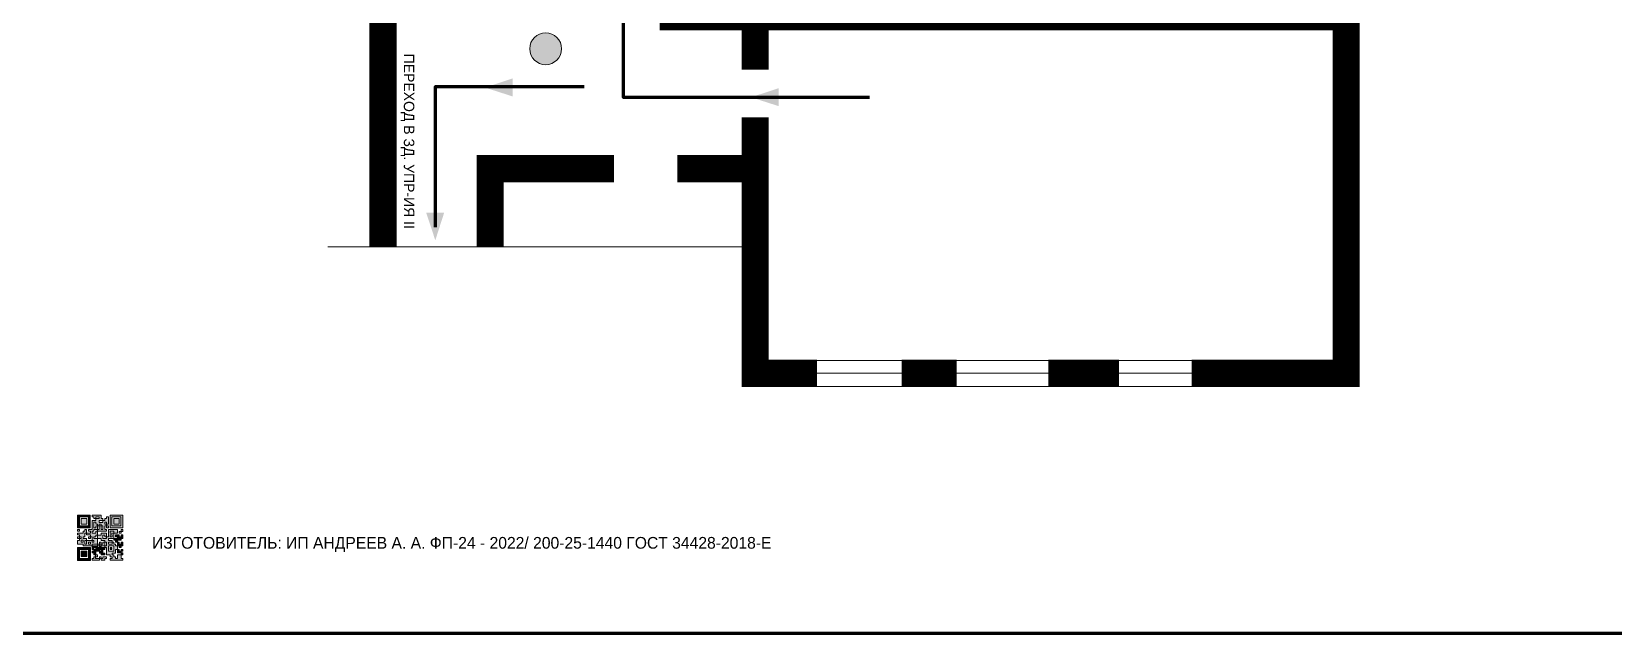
# Model space of a CAD drawing. Header units: millimetres. Extents: x 13810 to 67229, y 12374 to 21950.
# Drawn here: x 25888 to 26266.1, y 18687.8 to 18831.7 of the extents above; entities that cross this region are included whole.
import ezdxf

# ---------------------------------------------------------------- set-up
doc = ezdxf.new("R2010")
doc.units = ezdxf.units.MM
doc.layers.add('План_Штампы', color=7, linetype='Continuous')
doc.styles.add('обычный', font='arial.ttf')

# ---------------------------------------------------------------- blocks, each defined once
blk = doc.blocks.new('QR')
at = {"lineweight": 0}
h = blk.add_hatch(color=256, dxfattribs=at)
h.dxf.hatch_style = 1
h.paths.add_polyline_path([(9241.16, 2687.38), (9242.01, 2687.38), (9242.01, 2687.83), (9241.59, 2687.83), (9241.59, 2688.68), (9239.45, 2688.68), (9239.45, 2688.25), (9239.86, 2688.25), (9239.86, 2687.83), (9240.29, 2687.83), (9240.29, 2688.25), (9241.16, 2688.25), (9241.16, 2687.83), (9240.29, 2687.83), (9240.29, 2687.38), (9239.45, 2687.38), (9239.45, 2685.22), (9238.57, 2685.22), (9238.57, 2684.8), (9239.02, 2684.8), (9239.02, 2684.37), (9238.13, 2684.37), (9238.13, 2683.92), (9239.02, 2683.92), (9239.02, 2683.5), (9239.44, 2683.5), (9239.44, 2682.64), (9239.87, 2682.64), (9239.87, 2682.18), (9239.44, 2682.18), (9239.44, 2682.64), (9238.13, 2682.64), (9238.13, 2681.76), (9237.71, 2681.76), (9237.71, 2682.64), (9238.13, 2682.64), (9238.13, 2683.07), (9237.27, 2683.07), (9237.27, 2683.51), (9237.71, 2683.51), (9237.71, 2684.37), (9238.13, 2684.37), (9238.13, 2685.22), (9237.71, 2685.22), (9237.71, 2684.8), (9237.28, 2684.8), (9237.28, 2684.38), (9235.98, 2684.38), (9235.98, 2683.92), (9236.4, 2683.92), (9236.4, 2683.49), (9236.84, 2683.49), (9236.84, 2683.07), (9236.4, 2683.07), (9236.4, 2682.64), (9235.98, 2682.64), (9235.98, 2681.76), (9237.29, 2681.76), (9237.29, 2681.33), (9239.43, 2681.33), (9239.43, 2681.76), (9240.74, 2681.76), (9240.74, 2683.05), (9239.87, 2683.05), (9239.87, 2683.5), (9240.29, 2683.5), (9240.29, 2683.91), (9240.74, 2683.91), (9240.74, 2684.81), (9240.29, 2684.81), (9240.29, 2684.79), (9240.29, 2684.37), (9239.45, 2684.37), (9239.45, 2684.8), (9239.87, 2684.8), (9239.87, 2685.21), (9240.74, 2685.21), (9240.74, 2686.1), (9240.29, 2686.1), (9240.29, 2685.64), (9239.86, 2685.64), (9239.86, 2686.95), (9240.29, 2686.95), (9240.29, 2686.52), (9240.74, 2686.52), (9240.74, 2686.1), (9241.16, 2686.1), (9241.16, 2686.53), (9241.59, 2686.53), (9241.59, 2686.1), (9242.02, 2686.1), (9242.02, 2685.21), (9241.59, 2685.21), (9241.59, 2686.1), (9241.16, 2686.1), (9241.16, 2685.21), (9240.74, 2685.21), (9240.74, 2684.81), (9242.89, 2684.81), (9242.89, 2685.22), (9242.47, 2685.22), (9242.47, 2686.11), (9242.89, 2686.11), (9242.89, 2686.52), (9242.46, 2686.52), (9242.46, 2686.95), (9242.89, 2686.95), (9242.89, 2686.52), (9243.32, 2686.52), (9243.32, 2688.26), (9242.9, 2688.26), (9242.9, 2687.83), (9242.47, 2687.83), (9242.47, 2687.38), (9242.01, 2687.38), (9242.01, 2686.94), (9241.16, 2686.94)])
h.paths.add_polyline_path([(9239.02, 2682.18), (9239.02, 2681.76), (9238.54, 2681.76), (9238.54, 2682.18)], flags=16)
h.paths.add_polyline_path([(9237.27, 2682.65), (9237.27, 2682.19), (9236.83, 2682.19), (9236.83, 2682.65)], flags=16)
h = blk.add_hatch(color=256, dxfattribs=at)
h.dxf.hatch_style = 1
h.paths.add_polyline_path([(9238.15, 2687.83), (9236.83, 2687.83), (9236.83, 2686.52), (9238.15, 2686.52)], flags=0)
h.paths.add_polyline_path([(9239.01, 2685.65), (9239.01, 2688.68), (9235.98, 2688.68), (9235.98, 2685.65)])
h.paths.add_polyline_path([(9236.41, 2686.1), (9236.41, 2688.26), (9238.56, 2688.26), (9238.56, 2686.1)], flags=16)
h.paths.add_polyline_path([(9236.83, 2686.52), (9236.83, 2687.83), (9238.15, 2687.83), (9238.15, 2686.52)], flags=0)
h = blk.add_hatch(color=256, dxfattribs=at)
h.dxf.hatch_style = 1
h.paths.add_polyline_path([(9238.15, 2686.52), (9238.15, 2687.83), (9236.83, 2687.83), (9236.83, 2686.52)])
h.paths.add_polyline_path([(9245.91, 2686.52), (9245.91, 2687.83), (9244.59, 2687.83), (9244.59, 2686.52)], flags=0)
h.paths.add_polyline_path([(9246.77, 2685.65), (9246.77, 2688.68), (9243.74, 2688.68), (9243.74, 2685.65)])
h.paths.add_polyline_path([(9244.17, 2686.1), (9244.17, 2688.26), (9246.32, 2688.26), (9246.32, 2686.1)], flags=16)
h.paths.add_polyline_path([(9244.59, 2686.52), (9244.59, 2687.83), (9245.91, 2687.83), (9245.91, 2686.52)], flags=0)
h = blk.add_hatch(color=256, dxfattribs=at)
h.dxf.hatch_style = 1
h.paths.add_polyline_path([(9243.32, 2686.11), (9242.89, 2686.11), (9242.89, 2685.64), (9243.32, 2685.64)])
h.paths.add_polyline_path([(9239.02, 2683.07), (9239.02, 2683.5), (9238.56, 2683.5), (9238.56, 2683.07)])
h.paths.add_polyline_path([(9236.4, 2684.8), (9236.4, 2685.22), (9235.98, 2685.22), (9235.98, 2684.8)])
h.paths.add_polyline_path([(9236.4, 2683.07), (9236.4, 2683.49), (9235.98, 2683.49), (9235.98, 2683.07)])
h = blk.add_hatch(color=256, dxfattribs=at)
h.dxf.hatch_style = 1
h.paths.add_polyline_path([(9240.75, 2681.76), (9240.75, 2681.35), (9241.17, 2681.35), (9241.17, 2681.76)])
h.paths.add_polyline_path([(9241.6, 2682.18), (9241.17, 2682.18), (9241.17, 2681.76), (9241.6, 2681.76)])
h.paths.add_polyline_path([(9242.47, 2681.34), (9242.47, 2682.19), (9242.02, 2682.19), (9242.02, 2681.76), (9241.6, 2681.76), (9241.6, 2681.34)])
h.paths.add_polyline_path([(9239.87, 2678.3), (9239.44, 2678.3), (9239.44, 2677.89), (9241.17, 2677.89), (9241.17, 2678.3), (9240.28, 2678.3), (9240.28, 2678.73), (9239.87, 2678.73)])
h.paths.add_polyline_path([(9240.75, 2678.73), (9240.75, 2679.19), (9240.28, 2679.19), (9240.28, 2678.73)])
h.paths.add_polyline_path([(9241.6, 2678.73), (9241.17, 2678.73), (9241.17, 2678.3), (9241.6, 2678.3)])
h.paths.add_polyline_path([(9242.02, 2678.3), (9241.6, 2678.3), (9241.6, 2677.89), (9242.48, 2677.89), (9242.48, 2678.31), (9242.9, 2678.31), (9242.9, 2678.73), (9242.02, 2678.73)])
h.paths.add_polyline_path([(9246.36, 2684.37), (9246.36, 2684.79), (9245.93, 2684.79), (9245.93, 2684.37)])
h.paths.add_polyline_path([(9246.78, 2685.2), (9246.36, 2685.2), (9246.36, 2684.79), (9246.78, 2684.79)])
h.paths.add_polyline_path([(9245.91, 2687.83), (9244.59, 2687.83), (9244.59, 2686.52), (9245.91, 2686.52)])
h = blk.add_hatch(color=256, dxfattribs=at)
h.dxf.hatch_style = 1
h.paths.add_polyline_path([(9243.32, 2682.64), (9243.32, 2683.07), (9244.62, 2683.07), (9244.62, 2684.37), (9243.74, 2684.37), (9243.74, 2684.8), (9244.62, 2684.8), (9244.62, 2684.37), (9245.48, 2684.37), (9245.48, 2685.22), (9243.32, 2685.22), (9243.32, 2683.5), (9242.89, 2683.5), (9242.89, 2683.06), (9242.01, 2683.06), (9242.01, 2683.91), (9242.47, 2683.91), (9242.47, 2683.5), (9242.89, 2683.5), (9242.89, 2684.38), (9241.59, 2684.38), (9241.59, 2683.91), (9240.74, 2683.91), (9240.74, 2683.05), (9241.59, 2683.05), (9241.59, 2682.64), (9242.47, 2682.64), (9242.47, 2682.19), (9242.91, 2682.19), (9242.91, 2681.34), (9242.48, 2681.34), (9242.48, 2680.91), (9242.91, 2680.91), (9242.91, 2679.17), (9243.75, 2679.17), (9243.75, 2678.73), (9244.2, 2678.73), (9244.2, 2678.3), (9243.75, 2678.3), (9243.75, 2677.88), (9246.78, 2677.88), (9246.78, 2678.3), (9246.35, 2678.3), (9246.35, 2679.19), (9245.48, 2679.19), (9245.48, 2678.31), (9245.05, 2678.31), (9245.05, 2678.73), (9244.62, 2678.73), (9244.62, 2679.19), (9244.2, 2679.19), (9244.2, 2679.61), (9245.05, 2679.61), (9245.05, 2680.46), (9245.48, 2680.46), (9245.48, 2681.34), (9245.04, 2681.34), (9245.04, 2681.76), (9244.63, 2681.76), (9244.63, 2682.19), (9244.21, 2682.19), (9244.21, 2681.76), (9243.32, 2681.76), (9243.32, 2682.19), (9244.21, 2682.19), (9244.21, 2682.64)])
h.paths.add_polyline_path([(9243.75, 2683.49), (9243.75, 2683.92), (9244.21, 2683.92), (9244.21, 2683.49)], flags=16)
h.paths.add_polyline_path([(9243.32, 2681.34), (9244.63, 2681.34), (9244.63, 2680.04), (9243.32, 2680.04)], flags=16)
h.paths.add_polyline_path([(9243.76, 2680.89), (9244.18, 2680.89), (9244.18, 2680.48), (9243.76, 2680.48)], flags=0)
h = blk.add_hatch(color=256, dxfattribs=at)
h.dxf.hatch_style = 1
h.paths.add_polyline_path([(9235.98, 2680.9), (9235.98, 2677.86), (9239.02, 2677.86), (9239.02, 2680.9)])
h.paths.add_polyline_path([(9238.57, 2680.48), (9238.57, 2678.32), (9236.41, 2678.32), (9236.41, 2680.48)], flags=16)
h.paths.add_polyline_path([(9238.15, 2680.05), (9238.15, 2678.74), (9236.83, 2678.74), (9236.83, 2680.05)], flags=0)
h = blk.add_hatch(color=256, dxfattribs=at)
h.dxf.hatch_style = 1
h.paths.add_polyline_path([(9242.02, 2680.46), (9242.48, 2680.46), (9242.48, 2680.91), (9241.58, 2680.91), (9241.58, 2681.35), (9241.17, 2681.35), (9241.17, 2680.91), (9240.75, 2680.91), (9240.75, 2681.33), (9239.43, 2681.33), (9239.43, 2680.46), (9239.86, 2680.46), (9239.86, 2680.92), (9240.3, 2680.92), (9240.3, 2680.46), (9239.86, 2680.46), (9239.86, 2680.04), (9239.44, 2680.04), (9239.44, 2679.62), (9239.86, 2679.62), (9239.86, 2679.19), (9240.29, 2679.19), (9240.29, 2680.03), (9241.18, 2680.03), (9241.18, 2680.47), (9241.6, 2680.47), (9241.6, 2680.03), (9241.18, 2680.03), (9241.18, 2679.61), (9241.6, 2679.61), (9241.6, 2679.19), (9242.47, 2679.19), (9242.47, 2679.6), (9242.02, 2679.6)])
h = blk.add_hatch(color=256, dxfattribs=at)
h.dxf.hatch_style = 1
h.paths.add_polyline_path([(9244.18, 2680.48), (9244.18, 2680.89), (9243.76, 2680.89), (9243.76, 2680.48)])
h = blk.add_hatch(color=256, dxfattribs=at)
h.dxf.hatch_style = 1
h.paths.add_polyline_path([(9246.36, 2683.07), (9246.78, 2683.07), (9246.78, 2683.92), (9246.36, 2683.92), (9246.36, 2683.49), (9245.92, 2683.49), (9245.92, 2683.92), (9245.06, 2683.92), (9245.06, 2683.49), (9245.48, 2683.49), (9245.48, 2683.07), (9244.62, 2683.07), (9244.62, 2682.65), (9245.05, 2682.65), (9245.05, 2682.18), (9245.48, 2682.18), (9245.48, 2682.65), (9246.36, 2682.65)])
h.paths.add_polyline_path([(9246.78, 2682.18), (9246.36, 2682.18), (9246.36, 2681.75), (9245.92, 2681.75), (9245.92, 2682.18), (9245.48, 2682.18), (9245.48, 2681.34), (9245.48, 2681.34), (9245.94, 2681.34), (9245.94, 2680.91), (9246.36, 2680.91), (9246.36, 2681.34), (9246.78, 2681.34)])
h = blk.add_hatch(color=256, dxfattribs=at)
h.dxf.hatch_style = 1
h.paths.add_polyline_path([(9238.15, 2680.05), (9236.83, 2680.05), (9236.83, 2678.74), (9238.15, 2678.74)])
h = blk.add_hatch(color=256, dxfattribs=at)
h.dxf.hatch_style = 1
h.paths.add_polyline_path([(9245.93, 2680.04), (9245.93, 2680.46), (9245.48, 2680.46), (9245.48, 2679.62), (9246.35, 2679.62), (9246.35, 2680.04)])
h.paths.add_polyline_path([(9246.78, 2680.04), (9246.78, 2680.46), (9246.35, 2680.46), (9246.35, 2680.04)])
h.paths.add_polyline_path([(9246.78, 2679.18), (9246.78, 2679.62), (9246.35, 2679.62), (9246.35, 2679.18)])
for points in [[(9237.71, 2685.22), (9238.13, 2685.22), (9238.13, 2684.37), (9237.71, 2684.37), (9237.71, 2683.51), (9237.27, 2683.51), (9237.27, 2683.07), (9238.13, 2683.07), (9238.13, 2682.64), (9237.71, 2682.64), (9237.71, 2681.76), (9238.13, 2681.76), (9238.13, 2682.64), (9239.44, 2682.64), (9239.44, 2683.5), (9239.02, 2683.5), (9239.02, 2683.07), (9238.56, 2683.07), (9238.56, 2683.5), (9239.02, 2683.5), (9239.02, 2683.92), (9238.13, 2683.92), (9238.13, 2684.37), (9239.02, 2684.37), (9239.02, 2684.8), (9238.57, 2684.8), (9238.57, 2685.22), (9239.45, 2685.22), (9239.45, 2687.38), (9240.29, 2687.38), (9240.29, 2687.83), (9239.86, 2687.83), (9239.86, 2688.25), (9239.45, 2688.25), (9239.45, 2688.68), (9241.59, 2688.68), (9241.59, 2687.83), (9242.01, 2687.83), (9242.01, 2687.38), (9242.47, 2687.38), (9242.47, 2687.83), (9242.9, 2687.83), (9242.9, 2688.26), (9243.32, 2688.26), (9243.32, 2686.52), (9242.89, 2686.52), (9242.89, 2686.11), (9243.32, 2686.11), (9243.32, 2685.64), (9242.89, 2685.64), (9242.89, 2686.11), (9242.47, 2686.11), (9242.47, 2685.22), (9242.89, 2685.22), (9242.89, 2684.81), (9240.74, 2684.81), (9240.74, 2683.91), (9241.59, 2683.91), (9241.59, 2684.38), (9242.89, 2684.38), (9242.89, 2683.5), (9242.47, 2683.5), (9242.47, 2683.91), (9242.01, 2683.91), (9242.01, 2683.06), (9242.89, 2683.06), (9242.89, 2683.5), (9243.32, 2683.5), (9243.32, 2685.22), (9245.48, 2685.22), (9245.48, 2684.37), (9244.62, 2684.37), (9244.62, 2683.07), (9245.48, 2683.07), (9245.48, 2683.49), (9245.06, 2683.49), (9245.06, 2683.92), (9245.92, 2683.92), (9245.92, 2683.49), (9246.36, 2683.49), (9246.36, 2683.92), (9246.78, 2683.92), (9246.78, 2683.07), (9246.36, 2683.07), (9246.36, 2682.65), (9245.48, 2682.65), (9245.48, 2682.18), (9245.92, 2682.18), (9245.92, 2681.75), (9246.36, 2681.75), (9246.36, 2682.18), (9246.78, 2682.18), (9246.78, 2681.34), (9246.36, 2681.34), (9246.36, 2680.91), (9245.94, 2680.91), (9245.94, 2681.34), (9245.48, 2681.34), (9245.48, 2680.46), (9245.93, 2680.46), (9245.93, 2680.04), (9246.35, 2680.04), (9246.35, 2680.46), (9246.78, 2680.46), (9246.78, 2680.04), (9246.78, 2680.04), (9246.35, 2680.04), (9246.35, 2679.62), (9246.78, 2679.62), (9246.78, 2679.18), (9246.35, 2679.18), (9246.35, 2678.3), (9246.78, 2678.3), (9246.78, 2677.88), (9243.75, 2677.88), (9243.75, 2678.3), (9244.2, 2678.3), (9244.2, 2678.73), (9243.75, 2678.73), (9243.75, 2679.17), (9242.91, 2679.17), (9242.91, 2680.91), (9242.48, 2680.91), (9242.48, 2680.46), (9242.02, 2680.46), (9242.02, 2679.6), (9242.47, 2679.6), (9242.47, 2679.19), (9241.6, 2679.19), (9241.6, 2679.61), (9241.18, 2679.61), (9241.18, 2680.03), (9240.29, 2680.03), (9240.29, 2679.19), (9240.75, 2679.19), (9240.75, 2678.73), (9240.28, 2678.73), (9240.28, 2678.3), (9241.17, 2678.3), (9241.17, 2678.73), (9241.6, 2678.73), (9241.6, 2678.3), (9242.02, 2678.3), (9242.02, 2678.73), (9242.9, 2678.73), (9242.9, 2678.31), (9242.48, 2678.31), (9242.48, 2677.89), (9241.6, 2677.89), (9241.6, 2678.3), (9241.17, 2678.3), (9241.17, 2677.89), (9239.44, 2677.89), (9239.44, 2678.3), (9239.87, 2678.3), (9239.87, 2678.73), (9240.28, 2678.73), (9240.28, 2679.19), (9240.29, 2679.19), (9239.86, 2679.19), (9239.86, 2679.62), (9239.44, 2679.62), (9239.44, 2680.04), (9239.86, 2680.04), (9239.86, 2680.46), (9239.43, 2680.46), (9239.43, 2681.33), (9237.29, 2681.33), (9237.29, 2681.76), (9235.98, 2681.76), (9235.98, 2682.64), (9236.4, 2682.64), (9236.4, 2683.07), (9235.98, 2683.07), (9235.98, 2683.49), (9236.4, 2683.49), (9236.4, 2683.92), (9235.98, 2683.92), (9235.98, 2684.38), (9237.28, 2684.38), (9237.28, 2684.8), (9237.71, 2684.8), (9237.71, 2685.22), (9237.92, 2685.22)], [(9240.74, 2685.21), (9239.87, 2685.21), (9239.87, 2684.8), (9239.45, 2684.8), (9239.45, 2684.37), (9240.29, 2684.37), (9240.29, 2684.79), (9240.29, 2684.81), (9240.74, 2684.81), (9240.74, 2685.21), (9239.87, 2685.21)], [(9240.74, 2686.1), (9240.74, 2686.52), (9240.29, 2686.52), (9240.29, 2686.95), (9239.86, 2686.95), (9239.86, 2685.64), (9240.29, 2685.64), (9240.29, 2686.1), (9240.74, 2686.1), (9240.74, 2686.52)], [(9244.62, 2684.37), (9244.62, 2684.8), (9243.74, 2684.8), (9243.74, 2684.37), (9244.62, 2684.37)], [(9240.74, 2683.05), (9240.74, 2681.76), (9239.43, 2681.76), (9239.43, 2681.33), (9240.75, 2681.33), (9240.75, 2681.35), (9240.75, 2680.91), (9241.17, 2680.91), (9241.17, 2681.35), (9241.58, 2681.35), (9241.58, 2680.91), (9242.48, 2680.91), (9242.48, 2681.34), (9242.91, 2681.34), (9242.91, 2682.19), (9242.47, 2682.19), (9242.47, 2682.64), (9241.59, 2682.64), (9241.59, 2683.05), (9240.74, 2683.05)], [(9239.86, 2680.46), (9239.86, 2680.92), (9240.3, 2680.92), (9240.3, 2680.46), (9239.86, 2680.46)], [(9240.74, 2683.91), (9240.29, 2683.91), (9240.29, 2683.5), (9239.87, 2683.5), (9239.87, 2683.05), (9240.74, 2683.05), (9240.74, 2683.91)], [(9241.6, 2681.76), (9242.02, 2681.76), (9242.02, 2682.19), (9242.47, 2682.19), (9242.47, 2681.34), (9241.6, 2681.34), (9241.6, 2681.76)], [(9244.62, 2683.07), (9243.32, 2683.07), (9243.32, 2682.64), (9244.21, 2682.64), (9244.21, 2682.19), (9243.32, 2682.19), (9243.32, 2681.76), (9244.21, 2681.76), (9244.21, 2682.19), (9244.63, 2682.19), (9244.63, 2681.76), (9245.04, 2681.76), (9245.04, 2681.34), (9245.48, 2681.34)], [(9245.48, 2682.18), (9245.05, 2682.18), (9245.05, 2682.65), (9244.62, 2682.65), (9244.62, 2683.07)], [(9245.48, 2682.18), (9245.48, 2681.34)], [(9245.48, 2680.46), (9245.05, 2680.46), (9245.05, 2679.61), (9244.2, 2679.61), (9244.2, 2679.19), (9244.62, 2679.19), (9244.62, 2678.73), (9245.05, 2678.73), (9245.05, 2678.31), (9245.48, 2678.31), (9245.48, 2679.19), (9246.35, 2679.19), (9246.35, 2679.07)], [(9246.35, 2679.62), (9245.48, 2679.62), (9245.48, 2680.46)], [(9245.48, 2680.46), (9245.48, 2679.62), (9246.35, 2679.62), (9246.35, 2680.04), (9245.93, 2680.04), (9245.93, 2680.46), (9245.48, 2680.46), (9245.48, 2679.62)], [(9246.35, 2679.62), (9246.35, 2679.18)]]:
    blk.add_lwpolyline(points, dxfattribs=at)
for points in [[(9235.98, 2685.65), (9239.01, 2685.65), (9239.01, 2688.68), (9235.98, 2688.68)], [(9236.41, 2688.26), (9238.56, 2688.26), (9238.56, 2686.1), (9236.41, 2686.1)], [(9240.29, 2687.83), (9241.16, 2687.83), (9241.16, 2688.25), (9240.29, 2688.25)], [(9240.29, 2688.25), (9241.16, 2688.25), (9241.16, 2687.83), (9240.29, 2687.83)], [(9243.74, 2685.65), (9246.77, 2685.65), (9246.77, 2688.68), (9243.74, 2688.68)], [(9244.17, 2688.26), (9246.32, 2688.26), (9246.32, 2686.1), (9244.17, 2686.1)], [(9235.98, 2684.8), (9236.4, 2684.8), (9236.4, 2685.22), (9235.98, 2685.22)], [(9236.83, 2687.83), (9238.15, 2687.83), (9238.15, 2686.52), (9236.83, 2686.52)], [(9241.16, 2686.1), (9240.74, 2686.1), (9240.74, 2685.21), (9241.16, 2685.21)], [(9242.01, 2687.38), (9241.16, 2687.38), (9241.16, 2686.94), (9242.01, 2686.94)], [(9241.16, 2687.38), (9242.01, 2687.38), (9242.01, 2686.94), (9241.16, 2686.94)], [(9241.16, 2686.53), (9241.59, 2686.53), (9241.59, 2686.1), (9241.16, 2686.1)], [(9241.59, 2686.1), (9242.02, 2686.1), (9242.02, 2685.21), (9241.59, 2685.21)], [(9242.89, 2686.52), (9242.46, 2686.52), (9242.46, 2686.95), (9242.89, 2686.95)], [(9244.59, 2687.83), (9245.91, 2687.83), (9245.91, 2686.52), (9244.59, 2686.52)], [(9245.93, 2684.79), (9246.36, 2684.79), (9246.36, 2684.37), (9245.93, 2684.37)], [(9246.36, 2685.2), (9246.78, 2685.2), (9246.78, 2684.79), (9246.36, 2684.79)], [(9235.98, 2677.86), (9239.02, 2677.86), (9239.02, 2680.9), (9235.98, 2680.9)], [(9236.4, 2683.07), (9236.84, 2683.07), (9236.84, 2683.49), (9236.4, 2683.49)], [(9236.83, 2682.19), (9237.27, 2682.19), (9237.27, 2682.65), (9236.83, 2682.65)], [(9238.54, 2682.18), (9239.02, 2682.18), (9239.02, 2681.76), (9238.54, 2681.76)], [(9239.44, 2682.64), (9239.87, 2682.64), (9239.87, 2682.18), (9239.44, 2682.18)], [(9240.75, 2681.76), (9241.17, 2681.76), (9241.17, 2681.35), (9240.75, 2681.35)], [(9241.17, 2682.18), (9241.6, 2682.18), (9241.6, 2681.76), (9241.17, 2681.76)], [(9243.32, 2680.04), (9244.63, 2680.04), (9244.63, 2681.34), (9243.32, 2681.34)], [(9243.75, 2683.92), (9244.21, 2683.92), (9244.21, 2683.49), (9243.75, 2683.49)], [(9243.76, 2680.89), (9244.18, 2680.89), (9244.18, 2680.48), (9243.76, 2680.48)], [(9236.41, 2680.48), (9238.57, 2680.48), (9238.57, 2678.32), (9236.41, 2678.32)], [(9236.83, 2680.05), (9238.15, 2680.05), (9238.15, 2678.74), (9236.83, 2678.74)], [(9241.18, 2680.03), (9241.6, 2680.03), (9241.6, 2680.47), (9241.18, 2680.47)]]:
    blk.add_lwpolyline(points, close=True, dxfattribs=at)
blk = doc.blocks.new('A$C7B8C2D5B')
at = {"lineweight": 0}
h = blk.add_hatch(color=5, dxfattribs=at)
h.dxf.hatch_style = 1
h.paths.add_polyline_path([(1.4, -3.02, 1), (-2.11, -3.02, 1)])
at = {"color": 5, "lineweight": 0}
blk.add_circle((-0.36, -3.02), 1.75, dxfattribs=at)

msp = doc.modelspace()

# ---------------------------------------------------------------- linework, layer by layer
at = {"color": 2, "lineweight": 100}
msp.add_lwpolyline([(25877.24, 19082.83), (26477.24, 19082.83), (26477.24, 18687.83), (25877.24, 18687.83)], close=True, dxfattribs=at)
at = {"lineweight": 0, "const_width": 6.5}
for points in [[(25971.95, 18780.28), (25971.95, 18971.16), (25982.2, 18971.16)], [(26202.2, 18971.16), (26202.2, 18750.01), (26165.23, 18750.01)], [(26060.94, 18822.59), (26060.94, 18835.25), (26038.13, 18835.25), (26202.2, 18835.25)], [(26075.71, 18750.01), (26060.94, 18750.01), (26060.94, 18811.19)], [(26027.16, 18798.96), (25997.6, 18798.96), (25997.6, 18780.28)], [(26060.94, 18798.96), (26042.36, 18798.96)], [(26109.07, 18750.01), (26095.98, 18750.01)], [(26147.92, 18750.01), (26131.03, 18750.01)]]:
    msp.add_lwpolyline(points, dxfattribs=at)
at = {"color": 126, "lineweight": 100, "true_color": 0x008754}
for points in [[(26088.28, 18815.97), (26029.49, 18815.97), (26029.49, 18897.32), (26029.49, 18897.32)], [(26020.02, 18818.48), (25984.45, 18818.48), (25984.45, 18784.99)]]:
    msp.add_lwpolyline(points, dxfattribs=at)
at = {"lineweight": 0}
for points in [[(26060.94, 18780.28), (25958.81, 18780.28)], [(26073.63, 18753.09), (26179.84, 18753.09)], [(26075.71, 18750.01), (26181.93, 18750.01)], [(26073.56, 18746.88), (26179.78, 18746.88)]]:
    msp.add_lwpolyline(points, dxfattribs=at)
at = {"layer": 'План_Штампы', "color": 126, "true_color": 0x008754}
for points in [[(26002.94, 18820.51), (26002.94, 18816.22), (25996.35, 18818.34)], [(26066.54, 18818.19), (26066.53, 18813.9), (26059.94, 18816.01)], [(25982.29, 18788.42), (25986.59, 18788.41), (25984.47, 18781.82)]]:
    msp.add_solid(points, dxfattribs=at)

# ---------------------------------------------------------------- block references
at = {"xscale": 2.177419353276491, "yscale": 2.177419353276491, "zscale": 2.177419353276491}
msp.add_blockref('A$C7B8C2D5B', (26011.63, 18834.19), dxfattribs=at)
at = {"color": 22, "lineweight": 100, "true_color": 0xbb1e10}
msp.add_blockref('QR', (16663, 16027.43), dxfattribs=at)

# ---------------------------------------------------------------- texts
at = {"lineweight": 0, "insert": (25977.84, 18805.49), "char_height": 2.5, "width": 63.1477, "attachment_point": 5, "rotation": 270, "style": 'обычный'}
msp.add_mtext('\\pi-7.5,l7.5,t7.5;{\\fProxima Nova Rg|b0|i0|c204|p2;ПЕРЕХОД В ЗД. УПР-ИЯ \\fProxima Nova Rg|b0|i0|c0|p2;II\\H1.1997x; }', dxfattribs=at)
at = {"lineweight": 0, "insert": (25990.79, 18709.07), "char_height": 2.8, "width": 191.3484, "attachment_point": 5, "style": 'обычный'}
msp.add_mtext('\\pi-8.4,l8.4,t8.4;{\\fProxima Nova Rg|b0|i0|c204|p2;ИЗГОТОВИТЕЛЬ: ИП АНДРЕЕВ А. А.\\fProxima Nova Rg|b0|i0|c0|p2; \\fProxima Nova Rg|b0|i0|c204|p2;ФП-24 - 2022/ 200-25-1440 ГОСТ 34428-2018-Е\\H1.2266x; }', dxfattribs=at)

doc.saveas('drawing.dxf')
